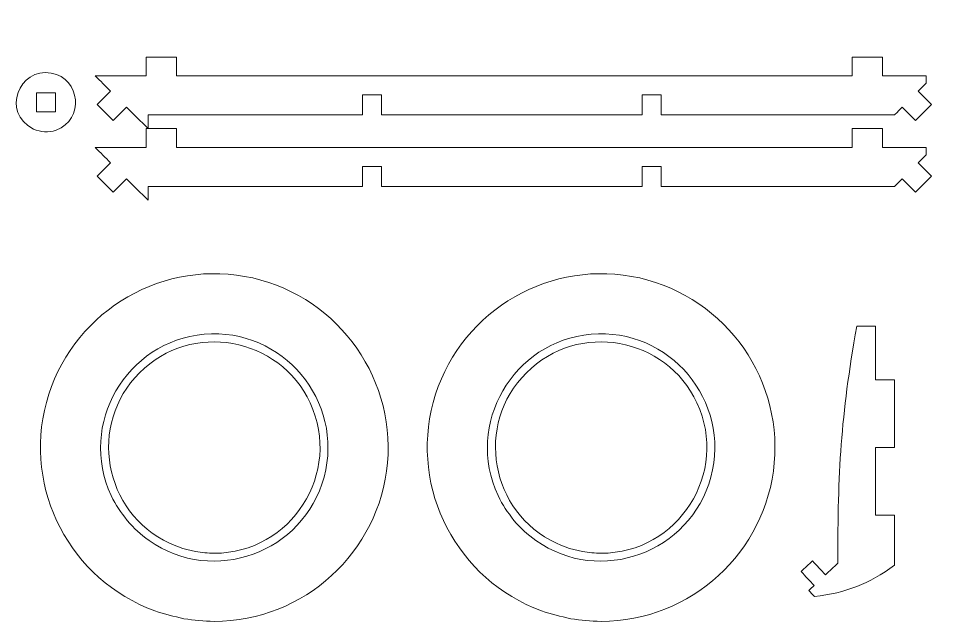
# Model space of a CAD drawing. Header units: centimetres. Extents: x -36.5 to 33.1, y -48.3 to 44.1.
# Drawn here: x -28.88 to -13.95, y 11.35 to 20.93 of the extents above; entities that cross this region are included whole.
import ezdxf

# ---------------------------------------------------------------- set-up
doc = ezdxf.new("R2010")
doc.units = ezdxf.units.CM
doc.header["$MEASUREMENT"] = 0
doc.layers.add('Camada 1', color=7, linetype='Continuous')

msp = doc.modelspace()

# ---------------------------------------------------------------- linework, layer by layer
at = {"layer": 'Camada 1', "color": 2, "lineweight": 20}
msp.add_open_spline([(-36.4923, -13.5388), (-36.4923, -13.5388), (-13.6923, -13.5388), (-13.6923, -13.5388), (-13.6923, -13.5388), (-13.6923, -13.5388), (-13.6923, 21.2612), (-13.6923, 21.2612), (-13.6923, 21.2612), (-13.6923, 21.2612), (-36.4923, 21.2612), (-36.4923, 21.2612), (-36.4923, 21.2612), (-36.4923, 21.2612), (-36.4923, -13.5388), (-36.4923, -13.5388), (-36.4923, -13.5388), (-36.4923, -13.5388), (-36.4923, -13.5388), (-36.4923, -13.5388)], degree=3, knots=[0, 0, 0, 0, 0.16666667, 0.16666667, 0.16666667, 0.16666667, 0.33333333, 0.33333333, 0.33333333, 0.33333333, 0.5, 0.5, 0.5, 0.5, 0.66666667, 0.66666667, 0.66666667, 0.66666667, 1, 1, 1, 1], dxfattribs=at)
at = {"layer": 'Camada 1', "lineweight": 9}
for points, knots in [([(-19.00612, 19.72314), (-18.90612, 19.72314), (-18.80612, 19.72314), (-18.70613, 19.72314), (-18.70613, 19.72314), (-18.70613, 19.6172), (-18.70613, 19.51126), (-18.70613, 19.40533), (-18.70613, 19.40533), (-17.47376, 19.40533), (-16.24141, 19.40533), (-15.00905, 19.40533), (-15.00905, 19.40533), (-14.96821, 19.44613), (-14.92738, 19.48692), (-14.88654, 19.52772), (-14.88654, 19.52772), (-14.81593, 19.45705), (-14.74534, 19.38638), (-14.67473, 19.31571), (-14.67473, 19.31571), (-14.58984, 19.40053), (-14.50495, 19.48533), (-14.42006, 19.57015), (-14.42006, 19.57015), (-14.49066, 19.64082), (-14.56127, 19.71148), (-14.63186, 19.78215), (-14.63186, 19.78215), (-14.58942, 19.82456), (-14.54698, 19.86696), (-14.50453, 19.90936), (-14.50453, 19.90936), (-14.50453, 19.94728), (-14.50453, 19.9852), (-14.50453, 20.02312), (-14.50453, 20.02312), (-14.73602, 20.02309), (-14.9675, 20.02306), (-15.199, 20.02303), (-15.199, 20.02303), (-15.19901, 20.12301), (-15.19903, 20.22301), (-15.19904, 20.32299), (-15.19904, 20.32299), (-15.35904, 20.32299), (-15.51902, 20.32298), (-15.67902, 20.32298), (-15.67902, 20.32298), (-15.67901, 20.223), (-15.679, 20.123), (-15.67898, 20.02302), (-15.67898, 20.02302), (-19.24597, 20.023), (-22.81297, 20.023), (-26.37996, 20.02299), (-26.37996, 20.02299), (-26.37996, 20.12299), (-26.37996, 20.22298), (-26.37996, 20.32298), (-26.37996, 20.32298), (-26.53996, 20.32298), (-26.69994, 20.32298), (-26.85994, 20.32298), (-26.85994, 20.32298), (-26.85994, 20.22298), (-26.85994, 20.12299), (-26.85994, 20.02299), (-26.85994, 20.02299), (-27.12928, 20.02306), (-27.39863, 20.02312), (-27.66797, 20.0232), (-27.66797, 20.0232), (-27.58755, 19.94284), (-27.50712, 19.8625), (-27.4267, 19.78215), (-27.4267, 19.78215), (-27.49738, 19.71141), (-27.56805, 19.64067), (-27.63873, 19.56993), (-27.63873, 19.56993), (-27.55384, 19.48513), (-27.46896, 19.40031), (-27.38407, 19.31551), (-27.38407, 19.31551), (-27.31339, 19.38625), (-27.24273, 19.45698), (-27.17205, 19.52772), (-27.17205, 19.52772), (-27.05889, 19.41466), (-26.94574, 19.30161), (-26.83258, 19.18856), (-26.83258, 19.18856), (-26.83258, 19.26081), (-26.83258, 19.33308), (-26.83258, 19.40533), (-26.83258, 19.40533), (-25.69992, 19.40533), (-24.56726, 19.40533), (-23.43461, 19.40533), (-23.43461, 19.40533), (-23.43461, 19.51126), (-23.43461, 19.6172), (-23.43461, 19.72314), (-23.43461, 19.72314), (-23.33461, 19.72314), (-23.23463, 19.72314), (-23.13463, 19.72314), (-23.13463, 19.72314), (-23.13463, 19.6172), (-23.13463, 19.51126), (-23.13463, 19.40533), (-23.13463, 19.40533), (-21.75846, 19.40533), (-20.38229, 19.40533), (-19.00612, 19.40533), (-19.00612, 19.40533), (-19.00612, 19.51126), (-19.00612, 19.6172), (-19.00612, 19.72314)], [0, 0, 0, 0, 0.03225806, 0.03225806, 0.03225806, 0.03225806, 0.06451613, 0.06451613, 0.06451613, 0.06451613, 0.09677419, 0.09677419, 0.09677419, 0.09677419, 0.12903226, 0.12903226, 0.12903226, 0.12903226, 0.16129032, 0.16129032, 0.16129032, 0.16129032, 0.19354839, 0.19354839, 0.19354839, 0.19354839, 0.22580645, 0.22580645, 0.22580645, 0.22580645, 0.25806452, 0.25806452, 0.25806452, 0.25806452, 0.29032258, 0.29032258, 0.29032258, 0.29032258, 0.32258065, 0.32258065, 0.32258065, 0.32258065, 0.35483871, 0.35483871, 0.35483871, 0.35483871, 0.38709677, 0.38709677, 0.38709677, 0.38709677, 0.41935484, 0.41935484, 0.41935484, 0.41935484, 0.4516129, 0.4516129, 0.4516129, 0.4516129, 0.48387097, 0.48387097, 0.48387097, 0.48387097, 0.51612903, 0.51612903, 0.51612903, 0.51612903, 0.5483871, 0.5483871, 0.5483871, 0.5483871, 0.58064516, 0.58064516, 0.58064516, 0.58064516, 0.61290323, 0.61290323, 0.61290323, 0.61290323, 0.64516129, 0.64516129, 0.64516129, 0.64516129, 0.67741935, 0.67741935, 0.67741935, 0.67741935, 0.70967742, 0.70967742, 0.70967742, 0.70967742, 0.74193548, 0.74193548, 0.74193548, 0.74193548, 0.77419355, 0.77419355, 0.77419355, 0.77419355, 0.80645161, 0.80645161, 0.80645161, 0.80645161, 0.83870968, 0.83870968, 0.83870968, 0.83870968, 0.87096774, 0.87096774, 0.87096774, 0.87096774, 0.90322581, 0.90322581, 0.90322581, 0.90322581, 0.93548387, 0.93548387, 0.93548387, 0.93548387, 1, 1, 1, 1]), ([(-28.6485, 19.18086), (-29.16137, 19.44783), (-28.8789, 20.1603), (-28.36781, 20.06931), (-28.36781, 20.06931), (-27.89709, 19.98552), (-27.84088, 19.32837), (-28.28919, 19.16503), (-28.28919, 19.16503), (-28.41357, 19.1197), (-28.52893, 19.13122), (-28.6485, 19.18086)], [0, 0, 0, 0, 0.25, 0.25, 0.25, 0.25, 0.5, 0.5, 0.5, 0.5, 1, 1, 1, 1]), ([(-28.60049, 19.45608), (-28.60049, 19.55647), (-28.60049, 19.65685), (-28.60049, 19.75724), (-28.60049, 19.75724), (-28.5001, 19.75724), (-28.39972, 19.75724), (-28.29933, 19.75724), (-28.29933, 19.75724), (-28.29933, 19.65685), (-28.29933, 19.55647), (-28.29933, 19.45608), (-28.29933, 19.45608), (-28.39972, 19.45608), (-28.5001, 19.45608), (-28.60049, 19.45608)], [0, 0, 0, 0, 0.2, 0.2, 0.2, 0.2, 0.4, 0.4, 0.4, 0.4, 0.6, 0.6, 0.6, 0.6, 1, 1, 1, 1]), ([(-19.00612, 18.58869), (-18.90612, 18.58869), (-18.80612, 18.58869), (-18.70613, 18.58869), (-18.70613, 18.58869), (-18.70613, 18.48276), (-18.70613, 18.37683), (-18.70613, 18.2709), (-18.70613, 18.2709), (-17.47376, 18.2709), (-16.24141, 18.2709), (-15.00905, 18.2709), (-15.00905, 18.2709), (-14.96821, 18.3117), (-14.92738, 18.35248), (-14.88654, 18.39328), (-14.88654, 18.39328), (-14.81593, 18.32262), (-14.74534, 18.25195), (-14.67473, 18.18128), (-14.67473, 18.18128), (-14.58984, 18.26608), (-14.50495, 18.3509), (-14.42006, 18.4357), (-14.42006, 18.4357), (-14.49066, 18.50637), (-14.56127, 18.57704), (-14.63186, 18.64771), (-14.63186, 18.64771), (-14.58942, 18.69012), (-14.54698, 18.73251), (-14.50453, 18.77492), (-14.50453, 18.77492), (-14.50453, 18.81284), (-14.50453, 18.85076), (-14.50453, 18.88868), (-14.50453, 18.88868), (-14.73602, 18.88866), (-14.9675, 18.88862), (-15.199, 18.8886), (-15.199, 18.8886), (-15.19901, 18.98858), (-15.19903, 19.08858), (-15.19904, 19.18856), (-15.19904, 19.18856), (-15.35904, 19.18856), (-15.51902, 19.18855), (-15.67902, 19.18855), (-15.67902, 19.18855), (-15.67901, 19.08856), (-15.679, 18.98857), (-15.67898, 18.88858), (-15.67898, 18.88858), (-19.24597, 18.88857), (-22.81297, 18.88857), (-26.37996, 18.88856), (-26.37996, 18.88856), (-26.37996, 18.98856), (-26.37996, 19.08855), (-26.37996, 19.18855), (-26.37996, 19.18855), (-26.53996, 19.18855), (-26.69994, 19.18855), (-26.85994, 19.18855), (-26.85994, 19.18855), (-26.85994, 19.08855), (-26.85994, 18.98856), (-26.85994, 18.88856), (-26.85994, 18.88856), (-27.12928, 18.88863), (-27.39863, 18.88869), (-27.66797, 18.88876), (-27.66797, 18.88876), (-27.58755, 18.80841), (-27.50712, 18.72806), (-27.4267, 18.64771), (-27.4267, 18.64771), (-27.49738, 18.57697), (-27.56805, 18.50623), (-27.63873, 18.43549), (-27.63873, 18.43549), (-27.55384, 18.35068), (-27.46896, 18.26587), (-27.38407, 18.18106), (-27.38407, 18.18106), (-27.31339, 18.2518), (-27.24273, 18.32254), (-27.17205, 18.39328), (-27.17205, 18.39328), (-27.05889, 18.28023), (-26.94574, 18.16717), (-26.83258, 18.05412), (-26.83258, 18.05412), (-26.83258, 18.12638), (-26.83258, 18.19863), (-26.83258, 18.2709), (-26.83258, 18.2709), (-25.69992, 18.2709), (-24.56726, 18.2709), (-23.43461, 18.2709), (-23.43461, 18.2709), (-23.43461, 18.37683), (-23.43461, 18.48276), (-23.43461, 18.58869), (-23.43461, 18.58869), (-23.33461, 18.58869), (-23.23463, 18.58869), (-23.13463, 18.58869), (-23.13463, 18.58869), (-23.13463, 18.48276), (-23.13463, 18.37683), (-23.13463, 18.2709), (-23.13463, 18.2709), (-21.75846, 18.2709), (-20.38229, 18.2709), (-19.00612, 18.2709), (-19.00612, 18.2709), (-19.00612, 18.37683), (-19.00612, 18.48276), (-19.00612, 18.58869)], [0, 0, 0, 0, 0.03225806, 0.03225806, 0.03225806, 0.03225806, 0.06451613, 0.06451613, 0.06451613, 0.06451613, 0.09677419, 0.09677419, 0.09677419, 0.09677419, 0.12903226, 0.12903226, 0.12903226, 0.12903226, 0.16129032, 0.16129032, 0.16129032, 0.16129032, 0.19354839, 0.19354839, 0.19354839, 0.19354839, 0.22580645, 0.22580645, 0.22580645, 0.22580645, 0.25806452, 0.25806452, 0.25806452, 0.25806452, 0.29032258, 0.29032258, 0.29032258, 0.29032258, 0.32258065, 0.32258065, 0.32258065, 0.32258065, 0.35483871, 0.35483871, 0.35483871, 0.35483871, 0.38709677, 0.38709677, 0.38709677, 0.38709677, 0.41935484, 0.41935484, 0.41935484, 0.41935484, 0.4516129, 0.4516129, 0.4516129, 0.4516129, 0.48387097, 0.48387097, 0.48387097, 0.48387097, 0.51612903, 0.51612903, 0.51612903, 0.51612903, 0.5483871, 0.5483871, 0.5483871, 0.5483871, 0.58064516, 0.58064516, 0.58064516, 0.58064516, 0.61290323, 0.61290323, 0.61290323, 0.61290323, 0.64516129, 0.64516129, 0.64516129, 0.64516129, 0.67741935, 0.67741935, 0.67741935, 0.67741935, 0.70967742, 0.70967742, 0.70967742, 0.70967742, 0.74193548, 0.74193548, 0.74193548, 0.74193548, 0.77419355, 0.77419355, 0.77419355, 0.77419355, 0.80645161, 0.80645161, 0.80645161, 0.80645161, 0.83870968, 0.83870968, 0.83870968, 0.83870968, 0.87096774, 0.87096774, 0.87096774, 0.87096774, 0.90322581, 0.90322581, 0.90322581, 0.90322581, 0.93548387, 0.93548387, 0.93548387, 0.93548387, 1, 1, 1, 1]), ([(-26.2645, 11.42487), (-26.42796, 11.46136), (-26.56626, 11.4908), (-26.72658, 11.54931), (-26.72658, 11.54931), (-28.0624, 12.03687), (-28.81373, 13.47504), (-28.44286, 14.85186), (-28.44286, 14.85186), (-28.07275, 16.22582), (-26.70366, 17.09766), (-25.30217, 16.84842), (-25.30217, 16.84842), (-23.90231, 16.59948), (-22.91404, 15.31105), (-23.03975, 13.8943), (-23.03975, 13.8943), (-23.1653, 12.47938), (-24.36218, 11.38138), (-25.78333, 11.38225), (-25.78333, 11.38225), (-25.95542, 11.38236), (-26.09713, 11.40258), (-26.2645, 11.42487)], [0, 0, 0, 0, 0.14285714, 0.14285714, 0.14285714, 0.14285714, 0.28571429, 0.28571429, 0.28571429, 0.28571429, 0.42857143, 0.42857143, 0.42857143, 0.42857143, 0.57142857, 0.57142857, 0.57142857, 0.57142857, 0.71428571, 0.71428571, 0.71428571, 0.71428571, 1, 1, 1, 1]), ([(-20.13673, 11.42487), (-20.3002, 11.46136), (-20.4385, 11.4908), (-20.59882, 11.54931), (-20.59882, 11.54931), (-21.93463, 12.03687), (-22.68596, 13.47504), (-22.31509, 14.85186), (-22.31509, 14.85186), (-21.94499, 16.22582), (-20.5759, 17.09766), (-19.1744, 16.84842), (-19.1744, 16.84842), (-17.77454, 16.59948), (-16.78627, 15.31105), (-16.91198, 13.8943), (-16.91198, 13.8943), (-17.03754, 12.47938), (-18.23442, 11.38138), (-19.65557, 11.38225), (-19.65557, 11.38225), (-19.82766, 11.38236), (-19.96937, 11.40258), (-20.13673, 11.42487)], [0, 0, 0, 0, 0.14285714, 0.14285714, 0.14285714, 0.14285714, 0.28571429, 0.28571429, 0.28571429, 0.28571429, 0.42857143, 0.42857143, 0.42857143, 0.42857143, 0.57142857, 0.57142857, 0.57142857, 0.57142857, 0.71428571, 0.71428571, 0.71428571, 0.71428571, 1, 1, 1, 1]), ([(-25.9307, 12.46818), (-26.13974, 12.496), (-26.29567, 12.52764), (-26.49118, 12.61888), (-26.49118, 12.61888), (-27.54222, 13.10946), (-27.78725, 14.50174), (-26.96671, 15.32151), (-26.96671, 15.32151), (-26.14448, 16.14297), (-24.75344, 15.8913), (-24.26468, 14.84346), (-24.26468, 14.84346), (-23.74931, 13.73854), (-24.56376, 12.46081), (-25.78333, 12.46159), (-25.78333, 12.46159), (-25.83246, 12.46378), (-25.88158, 12.46598), (-25.9307, 12.46818)], [0, 0, 0, 0, 0.16666667, 0.16666667, 0.16666667, 0.16666667, 0.33333333, 0.33333333, 0.33333333, 0.33333333, 0.5, 0.5, 0.5, 0.5, 0.66666667, 0.66666667, 0.66666667, 0.66666667, 1, 1, 1, 1]), ([(-19.80294, 12.46818), (-20.01198, 12.496), (-20.16791, 12.52764), (-20.36341, 12.61888), (-20.36341, 12.61888), (-21.41446, 13.10946), (-21.65948, 14.50174), (-20.83895, 15.32151), (-20.83895, 15.32151), (-20.01672, 16.14297), (-18.62568, 15.8913), (-18.13692, 14.84346), (-18.13692, 14.84346), (-17.62154, 13.73854), (-18.436, 12.46081), (-19.65557, 12.46159), (-19.65557, 12.46159), (-19.7047, 12.46378), (-19.75381, 12.46598), (-19.80294, 12.46818)], [0, 0, 0, 0, 0.16666667, 0.16666667, 0.16666667, 0.16666667, 0.33333333, 0.33333333, 0.33333333, 0.33333333, 0.5, 0.5, 0.5, 0.5, 0.66666667, 0.66666667, 0.66666667, 0.66666667, 1, 1, 1, 1]), ([(-15.30662, 15.20722), (-15.30662, 15.4908), (-15.30662, 15.77438), (-15.30662, 16.05795), (-15.30662, 16.05795), (-15.40662, 16.05795), (-15.5066, 16.05795), (-15.6066, 16.05795), (-15.6066, 16.05795), (-15.86096, 14.60967), (-15.90659, 13.7609), (-15.90659, 12.30292), (-15.90659, 12.30292), (-15.97171, 12.24201), (-16.03685, 12.18111), (-16.10197, 12.1202), (-16.10197, 12.1202), (-16.17028, 12.19323), (-16.23857, 12.26628), (-16.30687, 12.33931), (-16.30687, 12.33931), (-16.36692, 12.28315), (-16.42698, 12.227), (-16.48703, 12.17084), (-16.48703, 12.17084), (-16.41874, 12.09781), (-16.35043, 12.02476), (-16.28214, 11.95173), (-16.28214, 11.95173), (-16.31054, 11.92518), (-16.33894, 11.89861), (-16.36734, 11.87205), (-16.36734, 11.87205), (-16.33742, 11.84006), (-16.30752, 11.80807), (-16.2776, 11.77608), (-16.2776, 11.77608), (-15.77333, 11.83483), (-15.41729, 11.97387), (-15.00664, 12.2724), (-15.00664, 12.2724), (-15.00664, 12.53594), (-15.00664, 12.7995), (-15.00664, 13.06304), (-15.00664, 13.06304), (-15.10663, 13.06304), (-15.20663, 13.06304), (-15.30662, 13.06304), (-15.30662, 13.06304), (-15.30662, 13.4204), (-15.30662, 13.77777), (-15.30662, 14.13513), (-15.30662, 14.13513), (-15.20663, 14.13513), (-15.10663, 14.13513), (-15.00664, 14.13513), (-15.00664, 14.13513), (-15.00664, 14.49249), (-15.00664, 14.84986), (-15.00664, 15.20722), (-15.00664, 15.20722), (-15.10663, 15.20722), (-15.20663, 15.20722), (-15.30662, 15.20722)], [0, 0, 0, 0, 0.05882353, 0.05882353, 0.05882353, 0.05882353, 0.11764706, 0.11764706, 0.11764706, 0.11764706, 0.17647059, 0.17647059, 0.17647059, 0.17647059, 0.23529412, 0.23529412, 0.23529412, 0.23529412, 0.29411765, 0.29411765, 0.29411765, 0.29411765, 0.35294118, 0.35294118, 0.35294118, 0.35294118, 0.41176471, 0.41176471, 0.41176471, 0.41176471, 0.47058824, 0.47058824, 0.47058824, 0.47058824, 0.52941176, 0.52941176, 0.52941176, 0.52941176, 0.58823529, 0.58823529, 0.58823529, 0.58823529, 0.64705882, 0.64705882, 0.64705882, 0.64705882, 0.70588235, 0.70588235, 0.70588235, 0.70588235, 0.76470588, 0.76470588, 0.76470588, 0.76470588, 0.82352941, 0.82352941, 0.82352941, 0.82352941, 0.88235294, 0.88235294, 0.88235294, 0.88235294, 1, 1, 1, 1])]:
    msp.add_open_spline(points, degree=3, knots=knots, dxfattribs=at)
at = {"layer": 'Camada 1', "color": 140, "lineweight": 9}
for points in [[(-27.16433, 12.98125), (-27.26825, 13.11686), (-27.34229, 13.21831), (-27.41616, 13.37668), (-27.41616, 13.37668), (-27.94225, 14.50455), (-27.1791, 15.82243), (-25.94172, 15.93075), (-25.94172, 15.93075), (-24.70055, 16.03941), (-23.71973, 14.87433), (-24.04439, 13.66898), (-24.04439, 13.66898), (-24.36815, 12.46696), (-25.79473, 11.94692), (-26.81538, 12.66122), (-26.81538, 12.66122), (-26.95996, 12.7624), (-27.04788, 12.854), (-27.16433, 12.98125)], [(-21.03656, 12.98125), (-21.14048, 13.11686), (-21.21452, 13.21831), (-21.2884, 13.37668), (-21.2884, 13.37668), (-21.81449, 14.50455), (-21.05134, 15.82243), (-19.81396, 15.93075), (-19.81396, 15.93075), (-18.57278, 16.03941), (-17.59196, 14.87433), (-17.91662, 13.66898), (-17.91662, 13.66898), (-18.24038, 12.46696), (-19.66697, 11.94692), (-20.68762, 12.66122), (-20.68762, 12.66122), (-20.83219, 12.7624), (-20.92012, 12.854), (-21.03656, 12.98125)]]:
    msp.add_open_spline(points, degree=3, knots=[0, 0, 0, 0, 0.16666667, 0.16666667, 0.16666667, 0.16666667, 0.33333333, 0.33333333, 0.33333333, 0.33333333, 0.5, 0.5, 0.5, 0.5, 0.66666667, 0.66666667, 0.66666667, 0.66666667, 1, 1, 1, 1], dxfattribs=at)

doc.saveas('drawing.dxf')
